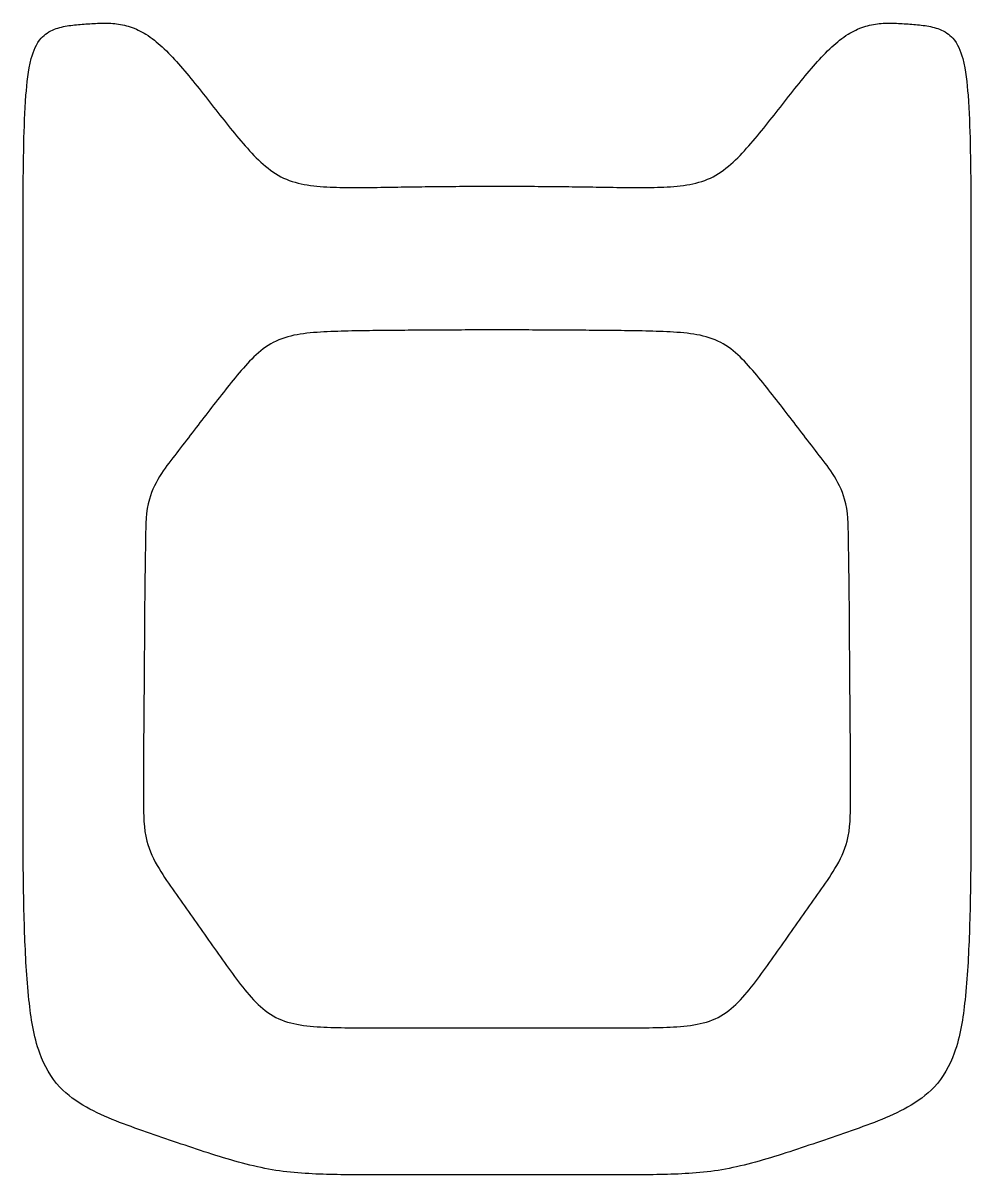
# Model space of a CAD drawing. Header units: millimetres. Extents: x -12 to 12, y -14.6 to 14.6.
import ezdxf

# ---------------------------------------------------------------- set-up
doc = ezdxf.new("R2010")
doc.units = ezdxf.units.MM
doc.layers.get('0').update_dxf_attribs({"linetype": 'CONTINUOUS'})

msp = doc.modelspace()

# ---------------------------------------------------------------- linework, layer by layer
for points, knots in [([(-12.004, 8.689), (-12.004, 8.189), (-12.004, 7.689), (-12.004, 7.189), (-12.004, 6.676), (-12.004, 6.162), (-12.004, 5.649), (-12.004, 5.119), (-12.004, 4.589), (-12.004, 4.059), (-12.004, 3.51), (-12.004, 2.961), (-12.004, 2.412), (-12.004, 1.842), (-12.004, 1.272), (-12.004, 0.702), (-12.004, 0.113), (-12.004, -0.476), (-12.004, -1.065), (-12.004, -1.67), (-12.004, -2.276), (-12.004, -2.881), (-12.004, -3.5), (-12.004, -4.119), (-12.004, -4.738), (-12.004, -5.364), (-12.004, -5.99), (-11.999, -6.617), (-11.994, -7.229), (-11.985, -7.842), (-11.963, -8.454), (-11.943, -9.02), (-11.912, -9.585), (-11.853, -10.15), (-11.805, -10.61), (-11.739, -11.069), (-11.579, -11.504), (-11.463, -11.818), (-11.298, -12.119), (-11.071, -12.361), (-10.88, -12.565), (-10.645, -12.728), (-10.399, -12.867), (-10.159, -13.002), (-9.908, -13.114), (-9.653, -13.215), (-9.397, -13.317), (-9.137, -13.407), (-8.876, -13.498), (-8.616, -13.588), (-8.356, -13.679), (-8.095, -13.768), (-7.836, -13.856), (-7.576, -13.943), (-7.316, -14.027), (-7.06, -14.109), (-6.803, -14.189), (-6.543, -14.26), (-6.292, -14.329), (-6.039, -14.39), (-5.783, -14.437), (-5.538, -14.481), (-5.291, -14.511), (-5.042, -14.532), (-4.8, -14.552), (-4.558, -14.563), (-4.315, -14.57), (-4.075, -14.577), (-3.834, -14.581), (-3.593, -14.583), (-3.354, -14.584), (-3.114, -14.584), (-2.874, -14.584), (-2.635, -14.584), (-2.395, -14.584), (-2.156, -14.584), (-1.916, -14.584), (-1.677, -14.584), (-1.437, -14.584), (-1.198, -14.584), (-0.958, -14.584), (-0.719, -14.584), (-0.479, -14.584), (-0.24, -14.584), (0, -14.584), (0.24, -14.584), (0.479, -14.584), (0.719, -14.584), (0.958, -14.584), (1.198, -14.584), (1.437, -14.584), (1.677, -14.584), (1.916, -14.584), (2.156, -14.584), (2.395, -14.584), (2.635, -14.584), (2.874, -14.584), (3.114, -14.584), (3.354, -14.584), (3.593, -14.583), (3.834, -14.581), (4.075, -14.577), (4.315, -14.57), (4.558, -14.563), (4.8, -14.552), (5.042, -14.532), (5.291, -14.511), (5.538, -14.481), (5.783, -14.437), (6.039, -14.39), (6.292, -14.329), (6.543, -14.26), (6.803, -14.189), (7.06, -14.109), (7.316, -14.027), (7.576, -13.943), (7.836, -13.856), (8.095, -13.768), (8.356, -13.679), (8.616, -13.588), (8.876, -13.498), (9.137, -13.407), (9.397, -13.317), (9.653, -13.215), (9.908, -13.114), (10.159, -13.002), (10.399, -12.867), (10.645, -12.728), (10.88, -12.565), (11.071, -12.361), (11.298, -12.119), (11.463, -11.818), (11.579, -11.504), (11.739, -11.069), (11.805, -10.61), (11.853, -10.15), (11.912, -9.585), (11.943, -9.02), (11.963, -8.454), (11.985, -7.842), (11.994, -7.229), (11.999, -6.617), (12.004, -5.99), (12.004, -5.364), (12.004, -4.738), (12.004, -4.119), (12.004, -3.5), (12.004, -2.881), (12.004, -2.276), (12.004, -1.67), (12.004, -1.065), (12.004, -0.476), (12.004, 0.113), (12.004, 0.702), (12.004, 1.272), (12.004, 1.842), (12.004, 2.412), (12.004, 2.961), (12.004, 3.51), (12.004, 4.059), (12.004, 4.589), (12.004, 5.119), (12.004, 5.649), (12.004, 6.162), (12.004, 6.676), (12.004, 7.189), (12.004, 7.689), (12.004, 8.189), (12.004, 8.689), (12.004, 9.175), (12.004, 9.662), (12.001, 10.147), (11.999, 10.607), (11.995, 11.066), (11.984, 11.526), (11.974, 11.938), (11.958, 12.349), (11.929, 12.758), (11.907, 13.07), (11.878, 13.381), (11.794, 13.689), (11.743, 13.878), (11.672, 14.065), (11.543, 14.206), (11.453, 14.303), (11.336, 14.379), (11.211, 14.429), (11.092, 14.478), (10.968, 14.504), (10.842, 14.522), (10.715, 14.541), (10.587, 14.551), (10.458, 14.561), (10.329, 14.571), (10.201, 14.58), (10.072, 14.584), (9.942, 14.588), (9.812, 14.587), (9.683, 14.573), (9.549, 14.56), (9.417, 14.534), (9.29, 14.492), (9.149, 14.447), (9.015, 14.383), (8.89, 14.304), (8.743, 14.213), (8.609, 14.102), (8.482, 13.984), (8.337, 13.849), (8.2, 13.705), (8.068, 13.556), (7.924, 13.394), (7.786, 13.228), (7.65, 13.059), (7.508, 12.883), (7.369, 12.705), (7.229, 12.527), (7.089, 12.348), (6.95, 12.169), (6.807, 11.993), (6.666, 11.818), (6.523, 11.646), (6.375, 11.477), (6.232, 11.314), (6.084, 11.154), (5.919, 11.011), (5.763, 10.874), (5.592, 10.751), (5.405, 10.663), (5.216, 10.574), (5.012, 10.521), (4.805, 10.488), (4.587, 10.452), (4.367, 10.439), (4.147, 10.431), (3.92, 10.423), (3.692, 10.421), (3.465, 10.422), (3.234, 10.423), (3.004, 10.428), (2.773, 10.431), (2.542, 10.435), (2.311, 10.439), (2.08, 10.442), (1.849, 10.445), (1.618, 10.447), (1.387, 10.449), (1.155, 10.452), (0.924, 10.453), (0.693, 10.455), (0.462, 10.456), (0.231, 10.456), (0, 10.456), (-0.231, 10.456), (-0.462, 10.456), (-0.693, 10.455), (-0.924, 10.453), (-1.155, 10.452), (-1.387, 10.449), (-1.618, 10.447), (-1.849, 10.445), (-2.08, 10.442), (-2.311, 10.439), (-2.542, 10.435), (-2.773, 10.431), (-3.004, 10.428), (-3.234, 10.423), (-3.465, 10.422), (-3.692, 10.421), (-3.92, 10.423), (-4.147, 10.431), (-4.367, 10.439), (-4.587, 10.452), (-4.805, 10.488), (-5.012, 10.521), (-5.216, 10.574), (-5.405, 10.663), (-5.592, 10.751), (-5.763, 10.874), (-5.919, 11.011), (-6.084, 11.154), (-6.232, 11.314), (-6.375, 11.477), (-6.523, 11.646), (-6.666, 11.818), (-6.807, 11.993), (-6.95, 12.169), (-7.089, 12.348), (-7.229, 12.527), (-7.369, 12.705), (-7.508, 12.883), (-7.65, 13.059), (-7.786, 13.228), (-7.924, 13.394), (-8.068, 13.556), (-8.2, 13.705), (-8.337, 13.849), (-8.482, 13.984), (-8.609, 14.102), (-8.743, 14.213), (-8.89, 14.304), (-9.015, 14.383), (-9.149, 14.447), (-9.29, 14.492), (-9.417, 14.534), (-9.549, 14.56), (-9.683, 14.573), (-9.812, 14.587), (-9.942, 14.588), (-10.072, 14.584), (-10.201, 14.58), (-10.329, 14.571), (-10.458, 14.561), (-10.587, 14.551), (-10.715, 14.541), (-10.842, 14.522), (-10.968, 14.504), (-11.092, 14.478), (-11.211, 14.429), (-11.336, 14.379), (-11.453, 14.303), (-11.543, 14.206), (-11.672, 14.065), (-11.743, 13.878), (-11.794, 13.689), (-11.878, 13.381), (-11.907, 13.07), (-11.929, 12.758), (-11.958, 12.349), (-11.974, 11.938), (-11.984, 11.526), (-11.995, 11.066), (-11.999, 10.607), (-12.001, 10.147), (-12.004, 9.662), (-12.004, 9.175), (-12.004, 8.689)], [0, 0, 0, 0, 0.149994, 0.149994, 0.149994, 0.304074, 0.304074, 0.304074, 0.46306, 0.46306, 0.46306, 0.627768, 0.627768, 0.627768, 0.798744, 0.798744, 0.798744, 0.975442, 0.975442, 0.975442, 1.157045, 1.157045, 1.157045, 1.342736, 1.342736, 1.342736, 1.5306, 1.5306, 1.5306, 1.714372, 1.714372, 1.714372, 1.884374, 1.884374, 1.884374, 2.022463, 2.022463, 2.022463, 2.122064, 2.122064, 2.122064, 2.206182, 2.206182, 2.206182, 2.28851, 2.28851, 2.28851, 2.371166, 2.371166, 2.371166, 2.453842, 2.453842, 2.453842, 2.535938, 2.535938, 2.535938, 2.61669, 2.61669, 2.61669, 2.694679, 2.694679, 2.694679, 2.76937, 2.76937, 2.76937, 2.842218, 2.842218, 2.842218, 2.914381, 2.914381, 2.914381, 2.986284, 2.986284, 2.986284, 3.058145, 3.058145, 3.058145, 3.130006, 3.130006, 3.130006, 3.201867, 3.201867, 3.201867, 3.273728, 3.273728, 3.273728, 3.345589, 3.345589, 3.345589, 3.41745, 3.41745, 3.41745, 3.489311, 3.489311, 3.489311, 3.561172, 3.561172, 3.561172, 3.633075, 3.633075, 3.633075, 3.705238, 3.705238, 3.705238, 3.778086, 3.778086, 3.778086, 3.852777, 3.852777, 3.852777, 3.930766, 3.930766, 3.930766, 4.011518, 4.011518, 4.011518, 4.093614, 4.093614, 4.093614, 4.17629, 4.17629, 4.17629, 4.258946, 4.258946, 4.258946, 4.341274, 4.341274, 4.341274, 4.425392, 4.425392, 4.425392, 4.524994, 4.524994, 4.524994, 4.663082, 4.663082, 4.663082, 4.833084, 4.833084, 4.833084, 5.016856, 5.016856, 5.016856, 5.204721, 5.204721, 5.204721, 5.390411, 5.390411, 5.390411, 5.572014, 5.572014, 5.572014, 5.748712, 5.748712, 5.748712, 5.919688, 5.919688, 5.919688, 6.084396, 6.084396, 6.084396, 6.243382, 6.243382, 6.243382, 6.397463, 6.397463, 6.397463, 6.547456, 6.547456, 6.547456, 6.693267, 6.693267, 6.693267, 6.831166, 6.831166, 6.831166, 6.954459, 6.954459, 6.954459, 7.04858, 7.04858, 7.04858, 7.105958, 7.105958, 7.105958, 7.146019, 7.146019, 7.146019, 7.184039, 7.184039, 7.184039, 7.222617, 7.222617, 7.222617, 7.261363, 7.261363, 7.261363, 7.300264, 7.300264, 7.300264, 7.340395, 7.340395, 7.340395, 7.384555, 7.384555, 7.384555, 7.436407, 7.436407, 7.436407, 7.495936, 7.495936, 7.495936, 7.560929, 7.560929, 7.560929, 7.628734, 7.628734, 7.628734, 7.696861, 7.696861, 7.696861, 7.764095, 7.764095, 7.764095, 7.82933, 7.82933, 7.82933, 7.891425, 7.891425, 7.891425, 7.953889, 7.953889, 7.953889, 8.019956, 8.019956, 8.019956, 8.088184, 8.088184, 8.088184, 8.157359, 8.157359, 8.157359, 8.226693, 8.226693, 8.226693, 8.296024, 8.296024, 8.296024, 8.365353, 8.365353, 8.365353, 8.43468, 8.43468, 8.43468, 8.504007, 8.504007, 8.504007, 8.573336, 8.573336, 8.573336, 8.642667, 8.642667, 8.642667, 8.712001, 8.712001, 8.712001, 8.781176, 8.781176, 8.781176, 8.849404, 8.849404, 8.849404, 8.915471, 8.915471, 8.915471, 8.977935, 8.977935, 8.977935, 9.04003, 9.04003, 9.04003, 9.105265, 9.105265, 9.105265, 9.172499, 9.172499, 9.172499, 9.240626, 9.240626, 9.240626, 9.308431, 9.308431, 9.308431, 9.373424, 9.373424, 9.373424, 9.432953, 9.432953, 9.432953, 9.484805, 9.484805, 9.484805, 9.528965, 9.528965, 9.528965, 9.569096, 9.569096, 9.569096, 9.607997, 9.607997, 9.607997, 9.646743, 9.646743, 9.646743, 9.685321, 9.685321, 9.685321, 9.723341, 9.723341, 9.723341, 9.763402, 9.763402, 9.763402, 9.82078, 9.82078, 9.82078, 9.914901, 9.914901, 9.914901, 10.038194, 10.038194, 10.038194, 10.176093, 10.176093, 10.176093, 10.321904, 10.321904, 10.321904, 10.321904]), ([(-8.953, -5.134), (-8.954, -4.762), (-8.955, -4.395), (-8.953, -4.027), (-8.952, -3.655), (-8.948, -3.282), (-8.945, -2.909), (-8.941, -2.536), (-8.939, -2.163), (-8.936, -1.791), (-8.933, -1.418), (-8.93, -1.046), (-8.927, -0.673), (-8.925, -0.3), (-8.923, 0.074), (-8.919, 0.446), (-8.914, 0.813), (-8.907, 1.18), (-8.902, 1.551), (-8.897, 1.881), (-8.894, 2.216), (-8.805, 2.53), (-8.74, 2.759), (-8.63, 2.978), (-8.499, 3.18), (-8.381, 3.363), (-8.247, 3.532), (-8.113, 3.703), (-7.981, 3.873), (-7.85, 4.043), (-7.719, 4.214), (-7.588, 4.384), (-7.457, 4.554), (-7.325, 4.725), (-7.194, 4.895), (-7.063, 5.065), (-6.93, 5.233), (-6.798, 5.401), (-6.664, 5.566), (-6.526, 5.729), (-6.392, 5.889), (-6.254, 6.046), (-6.098, 6.188), (-5.948, 6.325), (-5.781, 6.447), (-5.597, 6.533), (-5.406, 6.624), (-5.196, 6.675), (-4.986, 6.708), (-4.758, 6.743), (-4.53, 6.758), (-4.301, 6.769), (-4.065, 6.78), (-3.828, 6.787), (-3.592, 6.791), (-3.353, 6.796), (-3.114, 6.798), (-2.874, 6.801), (-2.635, 6.803), (-2.395, 6.805), (-2.156, 6.807), (-1.916, 6.809), (-1.677, 6.81), (-1.437, 6.812), (-1.198, 6.813), (-0.958, 6.814), (-0.719, 6.815), (-0.479, 6.815), (-0.24, 6.816), (0, 6.816), (0.24, 6.816), (0.479, 6.815), (0.719, 6.815), (0.958, 6.814), (1.198, 6.813), (1.437, 6.812), (1.677, 6.81), (1.916, 6.809), (2.156, 6.807), (2.395, 6.805), (2.635, 6.803), (2.874, 6.801), (3.114, 6.798), (3.353, 6.796), (3.592, 6.791), (3.828, 6.787), (4.065, 6.78), (4.301, 6.769), (4.53, 6.758), (4.758, 6.743), (4.986, 6.708), (5.196, 6.675), (5.406, 6.624), (5.597, 6.533), (5.781, 6.447), (5.948, 6.325), (6.098, 6.188), (6.254, 6.046), (6.392, 5.889), (6.526, 5.729), (6.664, 5.566), (6.798, 5.401), (6.93, 5.233), (7.063, 5.065), (7.194, 4.895), (7.325, 4.725), (7.457, 4.554), (7.588, 4.384), (7.719, 4.214), (7.85, 4.043), (7.981, 3.873), (8.113, 3.703), (8.247, 3.532), (8.381, 3.363), (8.499, 3.18), (8.63, 2.978), (8.74, 2.759), (8.805, 2.53), (8.894, 2.216), (8.897, 1.881), (8.902, 1.551), (8.907, 1.18), (8.914, 0.813), (8.919, 0.446), (8.923, 0.074), (8.925, -0.3), (8.927, -0.673), (8.93, -1.046), (8.933, -1.418), (8.936, -1.791), (8.939, -2.163), (8.941, -2.536), (8.945, -2.909), (8.948, -3.282), (8.952, -3.655), (8.953, -4.027), (8.955, -4.395), (8.954, -4.762), (8.953, -5.134), (8.952, -5.469), (8.951, -5.807), (8.868, -6.127), (8.803, -6.372), (8.69, -6.607), (8.559, -6.827), (8.438, -7.03), (8.301, -7.221), (8.165, -7.413), (8.03, -7.604), (7.896, -7.796), (7.762, -7.988), (7.628, -8.179), (7.494, -8.371), (7.36, -8.562), (7.226, -8.754), (7.092, -8.945), (6.956, -9.135), (6.821, -9.323), (6.684, -9.509), (6.544, -9.693), (6.407, -9.872), (6.267, -10.048), (6.108, -10.208), (5.958, -10.359), (5.79, -10.497), (5.601, -10.594), (5.411, -10.691), (5.199, -10.748), (4.987, -10.783), (4.759, -10.82), (4.53, -10.834), (4.301, -10.843), (4.065, -10.852), (3.828, -10.857), (3.592, -10.859), (3.353, -10.862), (3.114, -10.862), (2.874, -10.862), (2.635, -10.862), (2.395, -10.862), (2.156, -10.862), (1.916, -10.862), (1.677, -10.862), (1.437, -10.862), (1.198, -10.862), (0.958, -10.862), (0.719, -10.862), (0.479, -10.862), (0.24, -10.862), (0, -10.862), (-0.24, -10.862), (-0.479, -10.862), (-0.719, -10.862), (-0.958, -10.862), (-1.198, -10.862), (-1.437, -10.862), (-1.677, -10.862), (-1.916, -10.862), (-2.156, -10.862), (-2.395, -10.862), (-2.635, -10.862), (-2.874, -10.862), (-3.114, -10.862), (-3.353, -10.862), (-3.592, -10.859), (-3.828, -10.857), (-4.065, -10.852), (-4.301, -10.843), (-4.53, -10.834), (-4.759, -10.82), (-4.987, -10.783), (-5.199, -10.748), (-5.411, -10.691), (-5.601, -10.594), (-5.79, -10.497), (-5.958, -10.359), (-6.108, -10.208), (-6.267, -10.048), (-6.407, -9.872), (-6.544, -9.693), (-6.684, -9.509), (-6.821, -9.323), (-6.956, -9.135), (-7.092, -8.945), (-7.226, -8.754), (-7.36, -8.562), (-7.494, -8.371), (-7.628, -8.179), (-7.762, -7.988), (-7.896, -7.796), (-8.03, -7.604), (-8.165, -7.413), (-8.301, -7.221), (-8.438, -7.03), (-8.559, -6.827), (-8.69, -6.607), (-8.803, -6.372), (-8.868, -6.127), (-8.951, -5.807), (-8.952, -5.469), (-8.953, -5.134)], [0, 0, 0, 0, 0.110678, 0.110678, 0.110678, 0.222491, 0.222491, 0.222491, 0.334304, 0.334304, 0.334304, 0.446117, 0.446117, 0.446117, 0.55793, 0.55793, 0.55793, 0.668487, 0.668487, 0.668487, 0.766856, 0.766856, 0.766856, 0.83868, 0.83868, 0.83868, 0.903715, 0.903715, 0.903715, 0.968224, 0.968224, 0.968224, 1.032732, 1.032732, 1.032732, 1.097159, 1.097159, 1.097159, 1.161108, 1.161108, 1.161108, 1.22382, 1.22382, 1.22382, 1.284676, 1.284676, 1.284676, 1.348285, 1.348285, 1.348285, 1.417036, 1.417036, 1.417036, 1.487987, 1.487987, 1.487987, 1.559719, 1.559719, 1.559719, 1.631583, 1.631583, 1.631583, 1.703445, 1.703445, 1.703445, 1.775307, 1.775307, 1.775307, 1.847168, 1.847168, 1.847168, 1.919029, 1.919029, 1.919029, 1.990891, 1.990891, 1.990891, 2.062753, 2.062753, 2.062753, 2.134617, 2.134617, 2.134617, 2.206349, 2.206349, 2.206349, 2.2773, 2.2773, 2.2773, 2.346052, 2.346052, 2.346052, 2.409661, 2.409661, 2.409661, 2.470516, 2.470516, 2.470516, 2.533228, 2.533228, 2.533228, 2.597178, 2.597178, 2.597178, 2.661604, 2.661604, 2.661604, 2.726113, 2.726113, 2.726113, 2.790621, 2.790621, 2.790621, 2.855656, 2.855656, 2.855656, 2.92748, 2.92748, 2.92748, 3.02585, 3.02585, 3.02585, 3.136406, 3.136406, 3.136406, 3.24822, 3.24822, 3.24822, 3.360032, 3.360032, 3.360032, 3.471845, 3.471845, 3.471845, 3.583658, 3.583658, 3.583658, 3.694336, 3.694336, 3.694336, 3.794065, 3.794065, 3.794065, 3.870498, 3.870498, 3.870498, 3.941132, 3.941132, 3.941132, 4.011317, 4.011317, 4.011317, 4.081502, 4.081502, 4.081502, 4.151567, 4.151567, 4.151567, 4.220929, 4.220929, 4.220929, 4.288378, 4.288378, 4.288378, 4.352051, 4.352051, 4.352051, 4.41636, 4.41636, 4.41636, 4.485191, 4.485191, 4.485191, 4.55615, 4.55615, 4.55615, 4.62788, 4.62788, 4.62788, 4.699741, 4.699741, 4.699741, 4.771602, 4.771602, 4.771602, 4.843463, 4.843463, 4.843463, 4.915324, 4.915324, 4.915324, 4.987185, 4.987185, 4.987185, 5.059046, 5.059046, 5.059046, 5.130907, 5.130907, 5.130907, 5.202768, 5.202768, 5.202768, 5.274498, 5.274498, 5.274498, 5.345457, 5.345457, 5.345457, 5.414288, 5.414288, 5.414288, 5.478597, 5.478597, 5.478597, 5.54227, 5.54227, 5.54227, 5.609719, 5.609719, 5.609719, 5.679081, 5.679081, 5.679081, 5.749146, 5.749146, 5.749146, 5.819331, 5.819331, 5.819331, 5.889517, 5.889517, 5.889517, 5.96015, 5.96015, 5.96015, 6.036583, 6.036583, 6.036583, 6.136312, 6.136312, 6.136312, 6.136312])]:
    msp.add_open_spline(points, degree=3, knots=knots)

doc.saveas('drawing.dxf')
